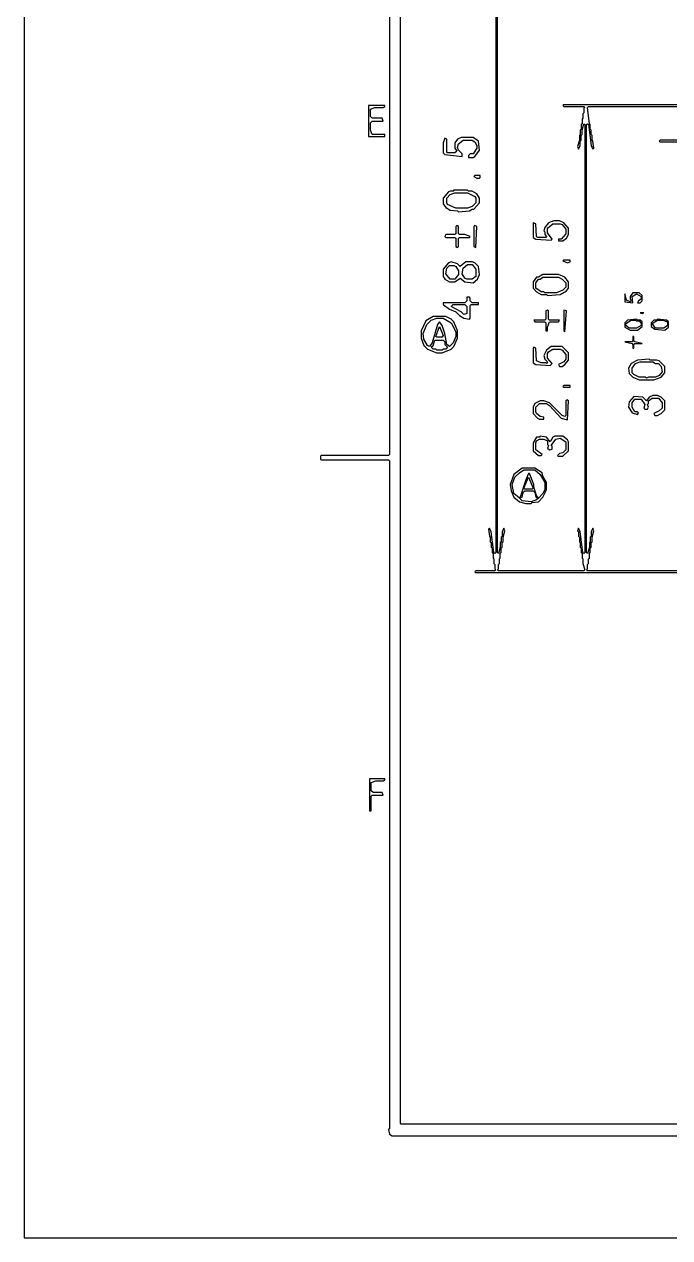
# Model space of a CAD drawing. Header units: millimetres. Extents: x 0 to 421, y 0 to 297.
# Drawn here: x 0 to 45.1, y 0 to 84.8 of the extents above; entities that cross this region are included whole.
import ezdxf

# ---------------------------------------------------------------- set-up
doc = ezdxf.new("R2010")
doc.units = ezdxf.units.MM
doc.layers.add('PAGE', color=8, linetype='Continuous')
doc.layers.add('PDF_TRACE', color=7, linetype='Continuous')

msp = doc.modelspace()

# ---------------------------------------------------------------- linework, layer by layer
at = {"layer": 'PAGE'}
msp.add_lwpolyline([(0, 0), (420.624, 0), (420.624, 296.672), (0, 296.672)], close=True, dxfattribs=at)
at = {"layer": 'PDF_TRACE'}
for points in [[(233.362, 26.734), (232.473, 26.734), (232.473, 8.001), (232.41, 7.938), (219.71, 7.938), (219.646, 8.001), (219.646, 12.573), (219.583, 12.637), (219.329, 12.637), (219.265, 12.573), (219.265, 8.001), (219.202, 7.938), (26.352, 7.938), (26.289, 8.001), (26.289, 148.4)], [(25.527, 101.346), (25.527, 54.737), (25.463, 54.674), (20.764, 54.674), (20.701, 54.61), (20.701, 54.42), (20.764, 54.356), (25.463, 54.356), (25.527, 54.293), (25.527, 7.62), (25.463, 7.557), (25.527, 7.239), (25.717, 7.112), (90.17, 7.112), (90.233, 7.049), (90.233, 2.413), (90.297, 2.35), (90.551, 2.35), (90.551, 6.985), (90.678, 7.112), (154.686, 7.112)], [(32.956, 93.282), (32.956, 47.879), (32.893, 47.816), (32.829, 47.879), (32.639, 49.34), (32.512, 49.594), (32.448, 49.53), (32.512, 49.022), (32.575, 48.959), (32.575, 48.641), (32.639, 48.578), (32.639, 48.26), (32.702, 48.197), (32.702, 47.879), (32.766, 47.816), (32.766, 47.498), (32.829, 47.435), (32.829, 47.117), (32.893, 47.054), (32.893, 46.736), (32.956, 46.673), (32.893, 46.609), (31.559, 46.609), (31.496, 46.546), (31.559, 46.482), (52.832, 46.482)], [(55.689, 79.185), (37.719, 79.185), (37.655, 79.121), (37.719, 79.058), (39.116, 79.058), (39.179, 78.994), (39.116, 78.931), (39.116, 78.613), (39.052, 78.55), (39.052, 78.232), (38.989, 78.169), (38.989, 77.851), (38.925, 77.788), (38.925, 77.47), (38.862, 77.407), (38.862, 77.089), (38.798, 77.026), (38.798, 76.708), (38.671, 76.264), (38.735, 76.073), (38.862, 76.327), (38.862, 76.645), (38.925, 76.708), (38.925, 77.026), (38.989, 77.089), (38.989, 77.407), (39.116, 77.851), (39.179, 77.788), (39.179, 47.879), (39.116, 47.816), (39.052, 47.879), (38.862, 49.34), (38.735, 49.594), (38.671, 49.403), (38.735, 49.34), (38.735, 49.022), (38.798, 48.959), (38.798, 48.641), (38.862, 48.578), (38.862, 48.26), (38.925, 48.197), (38.925, 47.879), (38.989, 47.816), (38.989, 47.498), (39.052, 47.435), (39.052, 47.117), (39.179, 46.673), (39.116, 46.609), (33.147, 46.609), (33.083, 46.673), (33.147, 46.736), (33.147, 47.054), (33.21, 47.117), (33.21, 47.435), (33.274, 47.498), (33.274, 47.816), (33.337, 47.879), (33.337, 48.197), (33.401, 48.26), (33.401, 48.578), (33.464, 48.641), (33.464, 48.959), (33.591, 49.403), (33.528, 49.594), (33.401, 49.34), (33.401, 49.022), (33.337, 48.959), (33.337, 48.641), (33.274, 48.578), (33.274, 48.26), (33.147, 47.816), (33.083, 47.879), (33.083, 93.282)], [(45.847, 46.609), (39.37, 46.609), (39.306, 46.673), (39.37, 46.736), (39.37, 47.054), (39.433, 47.117), (39.433, 47.435), (39.497, 47.498), (39.497, 47.816), (39.56, 47.879), (39.56, 48.197), (39.624, 48.26), (39.624, 48.578), (39.687, 48.641), (39.687, 48.959), (39.814, 49.403), (39.751, 49.594), (39.624, 49.34), (39.624, 49.022), (39.56, 48.959), (39.56, 48.641), (39.497, 48.578), (39.497, 48.26), (39.37, 47.816), (39.306, 47.879), (39.306, 77.788), (39.37, 77.851), (39.433, 77.788), (39.624, 76.327), (39.751, 76.073), (39.814, 76.137), (39.751, 76.645), (39.687, 76.708), (39.687, 77.026), (39.624, 77.089), (39.624, 77.407), (39.56, 77.47), (39.56, 77.788), (39.497, 77.851), (39.37, 78.994), (39.433, 79.058), (55.626, 79.058)], [(56.388, 76.708), (44.45, 76.708), (44.386, 76.645), (44.45, 76.581), (45.847, 76.581)]]:
    msp.add_lwpolyline(points, dxfattribs=at)
for points in [[(24.066, 79.121), (24.066, 76.962), (25.209, 76.962), (25.209, 77.089), (24.32, 77.089), (24.193, 77.407), (24.193, 77.915), (24.32, 78.042), (25.082, 78.042), (25.019, 78.232), (24.32, 78.232), (24.193, 78.359), (24.193, 78.867), (24.511, 78.994), (25.082, 78.994), (25.209, 79.058), (25.209, 79.121)], [(31.75, 76.645), (31.369, 76.899), (30.543, 76.899), (30.289, 76.772), (30.099, 76.518), (30.099, 76.137), (30.226, 75.946), (30.099, 75.819), (29.591, 75.819), (29.527, 75.883), (29.527, 76.772), (29.4, 76.835), (29.273, 76.518), (29.273, 75.819), (29.4, 75.692), (30.607, 75.565), (30.607, 75.756), (30.353, 76.01), (30.289, 76.2), (30.353, 76.454), (30.67, 76.708), (31.305, 76.708), (31.496, 76.581), (31.623, 76.327), (31.623, 76.137), (31.369, 75.756), (31.178, 75.756), (31.051, 75.629), (31.051, 75.502), (31.369, 75.502), (31.496, 75.565), (31.813, 76.01)], [(31.432, 74.168), (31.623, 74.041), (31.813, 74.041), (31.877, 74.105), (31.877, 74.232), (31.496, 74.232)], [(29.273, 72.644), (29.273, 72.263), (29.464, 72.009), (29.781, 71.819), (30.289, 71.755), (30.353, 71.692), (31.115, 71.755), (31.305, 71.882), (31.432, 71.882), (31.813, 72.327), (31.813, 72.644), (31.623, 72.962), (31.305, 73.152), (31.051, 73.152), (30.988, 73.216), (30.035, 73.216), (29.972, 73.152), (29.781, 73.152), (29.654, 73.089)], [(29.527, 72.644), (29.781, 72.898), (30.099, 73.025), (30.988, 73.025), (31.496, 72.771), (31.559, 72.644), (31.559, 72.327), (31.305, 72.073), (30.988, 71.946), (30.162, 71.946), (29.591, 72.2), (29.527, 72.327)], [(30.226, 70.739), (30.162, 70.676), (30.162, 70.168), (30.099, 70.104), (29.464, 70.104), (29.4, 69.977), (29.464, 69.914), (30.099, 69.914), (30.162, 69.85), (30.162, 69.279), (30.289, 69.215), (30.353, 69.279), (30.353, 69.85), (30.416, 69.914), (31.115, 69.914), (31.178, 69.977), (30.797, 70.104), (30.416, 70.104), (30.353, 70.168), (30.353, 70.676)], [(31.496, 70.739), (31.432, 70.676), (31.432, 69.279), (31.559, 69.215), (31.623, 70.676)], [(38.036, 70.549), (37.719, 70.93), (37.401, 71.057), (37.02, 71.057), (36.639, 70.93), (36.385, 70.612), (36.322, 70.358), (36.385, 70.295), (36.385, 70.104), (36.512, 69.977), (36.449, 69.914), (35.877, 69.914), (35.814, 69.977), (35.75, 70.866), (35.56, 70.93), (35.56, 69.914), (35.75, 69.787), (36.83, 69.723), (36.893, 69.787), (36.576, 70.231), (36.576, 70.549), (36.957, 70.866), (37.465, 70.866), (37.592, 70.803), (37.846, 70.485), (37.846, 70.168), (37.528, 69.787), (37.338, 69.787), (37.338, 69.66), (37.655, 69.66), (37.909, 69.85), (38.036, 70.104)], [(29.273, 67.691), (29.273, 67.183), (29.4, 66.993), (29.718, 66.802), (30.099, 66.802), (30.48, 67.056), (30.797, 66.802), (31.369, 66.739), (31.686, 66.993), (31.813, 67.31), (31.75, 67.882), (31.496, 68.136), (31.305, 68.199), (30.861, 68.199), (30.48, 67.882), (30.289, 68.072), (29.845, 68.199), (29.654, 68.136)], [(29.718, 67.945), (30.035, 67.945), (30.162, 67.882), (30.353, 67.564), (30.353, 67.31), (30.099, 66.993), (29.781, 66.993), (29.464, 67.374), (29.527, 67.755)], [(30.988, 68.009), (31.305, 68.009), (31.559, 67.691), (31.559, 67.183), (31.305, 66.993), (30.924, 66.993), (30.797, 67.056), (30.607, 67.374), (30.67, 67.755)], [(37.655, 68.263), (37.973, 68.136), (38.163, 68.199), (38.163, 68.326), (37.719, 68.326)], [(35.56, 66.802), (35.56, 66.358), (35.814, 66.104), (36.131, 65.913), (36.512, 65.913), (36.576, 65.85), (37.465, 65.913), (37.909, 66.167), (38.036, 66.358), (38.036, 66.802), (37.782, 67.12), (37.338, 67.31), (36.258, 67.31), (35.941, 67.12), (35.814, 67.12)], [(35.75, 66.739), (35.941, 66.993), (36.068, 66.993), (36.258, 67.12), (37.338, 67.12), (37.592, 66.993), (37.846, 66.739), (37.846, 66.421), (37.655, 66.231), (37.211, 66.04), (36.385, 66.04), (36.322, 66.104), (36.131, 66.104), (35.75, 66.358)], [(31.75, 65.342), (31.305, 65.342), (31.178, 65.469), (31.178, 65.659), (31.115, 65.723), (30.924, 65.723), (30.924, 65.469), (30.797, 65.342), (29.273, 65.342), (29.273, 65.215), (29.718, 64.897), (30.162, 64.707), (30.416, 64.453), (30.734, 64.262), (31.115, 64.199), (31.178, 64.262), (31.178, 65.151), (31.242, 65.215), (31.75, 65.215)], [(41.973, 65.977), (41.973, 65.405), (42.545, 65.342), (42.481, 65.786), (42.799, 65.977), (43.116, 65.786), (43.116, 65.596), (42.926, 65.469), (42.862, 65.342), (43.053, 65.342), (43.18, 65.469), (43.18, 65.85), (42.989, 66.04), (42.545, 66.04), (42.354, 65.786), (42.354, 65.596), (42.418, 65.532), (42.354, 65.405), (42.1, 65.532)], [(29.845, 65.088), (29.972, 65.215), (30.797, 65.215), (30.924, 65.088), (30.924, 64.58), (30.734, 64.516), (30.543, 64.707)], [(36.576, 64.834), (36.449, 64.77), (36.449, 64.199), (36.385, 64.135), (35.623, 64.135), (35.687, 64.008), (36.385, 64.008), (36.449, 63.945), (36.449, 63.373), (36.576, 63.373), (36.576, 63.627), (36.703, 64.008), (37.338, 64.008), (37.401, 64.135), (36.703, 64.135), (36.639, 64.199), (36.639, 64.77)], [(37.719, 64.834), (37.719, 63.373), (37.782, 63.31), (37.909, 64.77)], [(43.053, 64.643), (43.18, 64.58), (43.307, 64.643)], [(28.575, 64.389), (28.067, 64.072), (27.749, 63.373), (27.749, 62.865), (27.94, 62.357), (28.194, 62.103), (28.829, 61.849), (29.21, 61.849), (29.845, 62.103), (30.035, 62.294), (30.289, 62.865), (30.289, 63.373), (30.035, 64.008), (29.845, 64.199), (29.464, 64.389)], [(28.448, 64.135), (28.829, 64.262), (29.273, 64.262), (29.845, 63.945), (30.162, 63.31), (30.162, 62.992), (29.972, 62.548), (29.718, 62.294), (29.527, 62.421), (29.4, 63.183), (29.21, 63.754), (29.019, 64.008), (28.892, 63.818), (28.511, 62.548), (28.321, 62.294), (28.194, 62.357), (27.94, 62.802), (27.876, 63.183), (28.13, 63.818)], [(29.019, 63.691), (29.273, 63.056), (29.21, 62.929), (28.829, 62.929), (28.765, 62.992)], [(41.973, 63.945), (41.973, 63.627), (42.354, 63.437), (42.862, 63.437), (43.18, 63.691), (43.18, 64.008), (43.053, 64.135), (42.862, 64.135), (42.799, 64.199), (42.164, 64.135)], [(42.037, 63.881), (42.418, 64.135), (42.735, 64.135), (42.799, 64.072), (42.989, 64.072), (43.116, 63.881), (43.116, 63.754), (42.799, 63.564), (42.291, 63.564), (42.037, 63.754)], [(43.815, 63.945), (43.815, 63.691), (44.069, 63.5), (44.767, 63.437), (45.021, 63.627), (45.021, 64.008), (44.894, 64.135), (44.259, 64.199), (44.196, 64.135), (44.005, 64.135)], [(43.878, 63.881), (44.259, 64.135), (44.64, 64.135), (44.958, 64.008), (44.958, 63.754), (44.704, 63.564), (44.132, 63.564)], [(42.545, 62.992), (42.545, 62.675), (42.481, 62.611), (41.973, 62.611), (42.481, 62.484), (42.545, 62.421), (42.545, 62.167), (42.608, 62.167), (42.608, 62.421), (42.672, 62.484), (43.18, 62.484), (42.672, 62.611), (42.608, 62.675), (42.608, 62.992)], [(28.448, 62.23), (28.575, 62.357), (28.702, 62.738), (29.273, 62.738), (29.4, 62.611), (29.4, 62.421), (29.591, 62.23), (29.464, 62.103), (29.273, 62.103), (29.21, 62.04), (28.829, 62.04), (28.765, 62.103), (28.575, 62.103)], [(38.036, 61.849), (37.592, 62.294), (36.83, 62.294), (36.512, 62.04), (36.322, 61.659), (36.385, 61.405), (36.576, 61.214), (36.512, 61.087), (36.449, 61.151), (36.131, 61.151), (35.814, 61.278), (35.75, 62.167), (35.623, 62.23), (35.56, 62.167), (35.56, 61.151), (35.75, 61.024), (36.766, 60.96), (36.893, 61.087), (36.576, 61.468), (36.576, 61.786), (36.639, 61.913), (36.957, 62.103), (37.465, 62.103), (37.592, 62.04), (37.846, 61.722), (37.846, 61.405), (37.719, 61.214), (37.338, 61.024), (37.401, 60.897), (37.592, 60.897), (37.782, 61.024), (38.036, 61.341)], [(42.227, 60.77), (42.291, 60.389), (42.545, 60.135), (42.989, 59.944), (44.005, 59.944), (44.513, 60.135), (44.767, 60.452), (44.767, 60.897), (44.386, 61.278), (44.196, 61.341), (43.751, 61.341), (43.688, 61.405), (42.862, 61.341), (42.418, 61.087)], [(42.481, 60.77), (42.735, 61.087), (43.053, 61.214), (43.942, 61.214), (44.132, 61.087), (44.323, 61.087), (44.513, 60.897), (44.577, 60.516), (44.386, 60.262), (44.132, 60.135), (43.624, 60.135), (43.497, 60.071), (43.434, 60.135), (42.989, 60.135), (42.608, 60.325), (42.481, 60.452)], [(37.655, 59.5), (37.719, 59.436), (38.163, 59.436), (38.163, 59.563), (37.719, 59.563)], [(38.036, 58.484), (37.973, 58.547), (37.846, 58.484), (37.846, 57.468), (37.782, 57.404), (37.592, 57.468), (36.703, 58.357), (36.322, 58.484), (36.068, 58.484), (35.687, 58.293), (35.56, 58.039), (35.56, 57.595), (35.877, 57.277), (36.004, 57.214), (36.322, 57.214), (36.322, 57.341), (36.068, 57.404), (35.814, 57.595), (35.75, 57.722), (35.75, 58.039), (36.004, 58.293), (36.512, 58.293), (36.703, 58.166), (37.528, 57.277), (37.973, 57.15)], [(44.767, 58.484), (44.513, 58.738), (44.259, 58.865), (43.942, 58.865), (43.688, 58.738), (43.497, 58.484), (43.243, 58.738), (42.608, 58.801), (42.291, 58.42), (42.227, 58.039), (42.481, 57.658), (42.862, 57.531), (42.926, 57.658), (42.862, 57.722), (42.672, 57.722), (42.481, 58.039), (42.481, 58.357), (42.672, 58.611), (43.116, 58.611), (43.37, 58.23), (43.307, 57.976), (43.37, 57.912), (43.561, 57.912), (43.624, 58.039), (43.561, 58.23), (43.624, 58.293), (43.624, 58.484), (43.878, 58.674), (44.323, 58.674), (44.577, 58.357), (44.577, 57.976), (44.386, 57.785), (44.005, 57.595), (44.069, 57.468), (44.259, 57.468), (44.513, 57.595), (44.767, 57.849)], [(35.56, 55.563), (35.56, 54.991), (35.941, 54.674), (36.131, 54.674), (36.195, 54.737), (35.75, 55.055), (35.75, 55.563), (35.814, 55.689), (36.004, 55.817), (36.322, 55.817), (36.576, 55.689), (36.576, 55.436), (36.639, 55.372), (36.576, 55.182), (36.703, 55.055), (36.893, 55.118), (36.893, 55.309), (36.83, 55.372), (37.147, 55.817), (37.465, 55.88), (37.846, 55.626), (37.846, 55.055), (37.655, 54.864), (37.401, 54.801), (37.274, 54.674), (37.338, 54.61), (37.655, 54.61), (38.036, 54.991), (38.036, 55.626), (37.973, 55.753), (37.655, 56.007), (37.084, 56.007), (36.957, 55.944), (36.766, 55.626), (36.512, 55.944), (36.068, 56.007), (36.004, 55.944), (35.814, 55.944)], [(34.226, 53.34), (33.972, 52.642), (34.036, 52.197), (34.226, 51.753), (34.607, 51.435), (35.052, 51.308), (35.433, 51.308), (35.496, 51.372), (35.941, 51.435), (36.258, 51.753), (36.512, 52.261), (36.512, 52.769), (36.258, 53.213), (36.195, 53.467), (35.687, 53.785), (34.798, 53.785)], [(34.607, 53.467), (34.925, 53.658), (35.687, 53.658), (36.068, 53.34), (36.385, 52.769), (36.385, 52.261), (36.258, 52.007), (35.941, 51.689), (35.814, 51.88), (35.623, 52.451), (35.623, 52.642), (35.306, 53.404), (35.242, 53.404), (35.052, 52.959), (34.671, 51.753), (34.607, 51.689), (34.226, 52.007), (34.099, 52.642), (34.29, 53.15)], [(35.242, 53.15), (35.56, 52.388), (35.496, 52.324), (34.988, 52.324), (34.925, 52.388)], [(34.607, 51.689), (34.798, 51.753), (34.861, 52.07), (34.988, 52.197), (35.56, 52.197), (35.687, 52.07), (35.75, 51.753), (35.941, 51.689), (35.814, 51.562), (35.433, 51.435), (34.798, 51.499)], [(25.209, 32.068), (24.13, 32.068), (24.13, 29.845), (24.257, 29.845), (24.257, 30.861), (24.32, 30.924), (25.082, 30.924), (25.019, 31.115), (24.384, 31.115), (24.257, 31.242), (24.257, 31.813), (24.574, 31.941), (25.082, 31.941), (25.209, 32.004)]]:
    msp.add_lwpolyline(points, close=True, dxfattribs=at)

doc.saveas('drawing.dxf')
